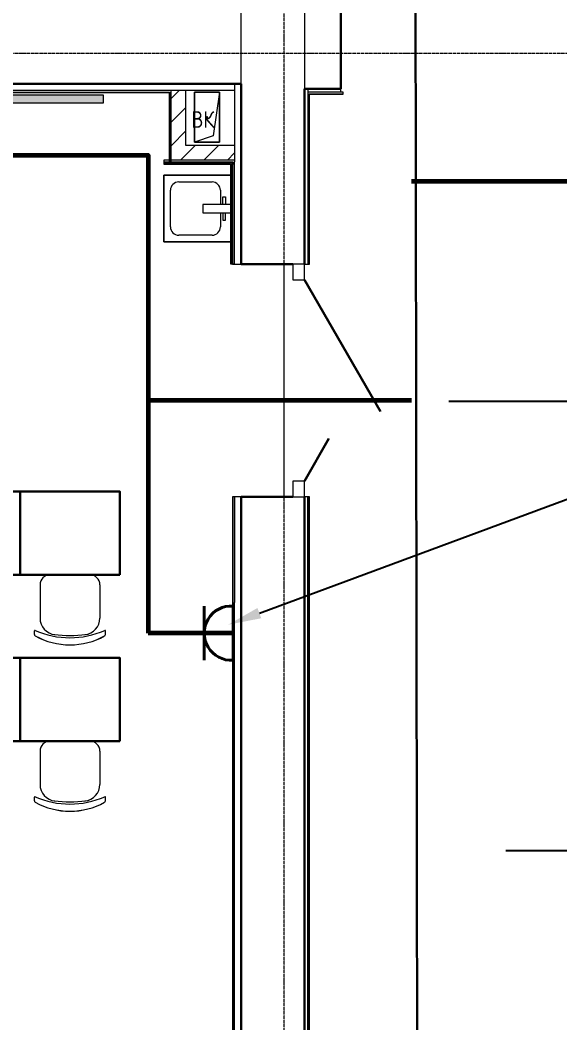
# Model space of a CAD drawing. Header units: millimetres. Extents: x -32 to 417638015, y -35 to 175284279.
# Drawn here: x 1035249 to 1038495, y 66183 to 72212 of the extents above; entities that cross this region are included whole.
import ezdxf
from ezdxf import colors
from ezdxf.entities.mleader import LeaderData, LeaderLine
from ezdxf.math import Vec2, Vec3

# ---------------------------------------------------------------- set-up
doc = ezdxf.new("R2010")
doc.units = ezdxf.units.MM
doc.linetypes.add('ADSK_Линия сетки', pattern=[25, 20, -2.5, 0, -2.5])
for name, color, linetype, lineweight in [('_ЭМ_гофра', 5, 'Continuous', 60), ('_ЭМ_ТХобщее_слой', 7, 'Continuous', 30), ('Аннотация', 7, 'Continuous', 18), ('Двери', 7, 'Continuous', 9), ('Обобщенные модели', 7, 'Continuous', 18), ('Оси', 253, 'Continuous', 9), ('Перекрытие', 7, 'Continuous', 18), ('Сантехника', 7, 'Continuous', 18), ('Стены внутренние', 7, 'Continuous', 18), ('Стены наружные', 7, 'Continuous', 18), ('Стены несущие', 7, 'Continuous', 30), ('Стены отделка', 7, 'Continuous', 30), ('Стены штриховка', 7, 'Continuous', 9), ('ТХ', 5, 'Continuous', 0), ('ШТРИХОВКА', 252, 'Continuous', 15), ('ЭМ', 5, 'Continuous', 40), ('ЭМ_Лоток 1_2', 162, 'Continuous', 30)]:
    doc.layers.add(name, color=color, linetype=linetype, lineweight=lineweight)
doc.layers.add('_ЭМ_Надписи', color=7, linetype='Continuous')
doc.layers.add('ЭОМ_Лотки рабочие', color=5, linetype='Continuous')
doc.styles.add('GOST Common_4', font='GOST_Common.ttf', dxfattribs={"width": 0.9, "height": 200})
doc.styles.add('ЭОМ', font='isocpeur.ttf', dxfattribs={"width": 0.85, "height": 250})
doc.linetypes.add('Cable in the tray', pattern='A,5,[130,ltypeshp.shx,S=1,R=0,X=0,Y=0],1.5,[130,ltypeshp.shx,S=1.5,R=90,X=0,Y=-1],1,[130,ltypeshp.shx,S=1,R=0,X=0.5,Y=0],5', length=12.5)
pattern_1 = [(45, (507.34, 158.9), (-70.7107, 70.7107), [])]

# ---------------------------------------------------------------- blocks, each defined once
blk = doc.blocks.new('Стул ученич штабелир №5-7')
at = {"color": 0, "linetype": 'ByBlock', "lineweight": -2}
for p, q in [((-120.1, 0), (120.1, 0)), ((-120.1, 0), (120.1, 0)), ((-179.9, -60), (-179.9, -260.3)), ((-179.9, -60), (-179.9, -260.3)), ((180.1, -60), (180.1, -260.3)), ((180.1, -60), (180.1, -260.3)), ((-213.4, -359), (-213.4, -337.3)), ((-213.4, -359), (-213.4, -337.3)), ((213.6, -359), (213.6, -337.3)), ((213.6, -359), (213.6, -337.3))]:
    blk.add_line(p, q, dxfattribs=at)
for centre, radius, start, end in [((-119.9, -60), 60, 90, 180), ((-119.9, -60), 60, 90, 180), ((120.1, -60), 60, 0, 90), ((120.1, -60), 60, 0, 90), ((-79.9, -260.3), 100, 180, 264.25844), ((-79.9, -260.3), 100, 180, 264.25844), ((80.1, -260.3), 100, 275.74156, 0), ((80.1, -260.3), 100, 275.74156, 0), ((-210.4, -337.3), 3, 63.89783, 180), ((-210.4, -337.3), 3, 63.89783, 180), ((-203.4, -359), 10, 180, 238.06825), ((-203.4, -359), 10, 180, 238.06825), ((0.1, 142.3), 520.8, 246.31951, 293.68049), ((0.1, 142.3), 520.8, 246.31951, 293.68049), ((0.1, 435.5), 800.4, 263.24698, 276.75302), ((0.1, 435.5), 800.4, 263.24698, 276.75302), ((203.6, -359), 10, 301.93175, 0), ((203.6, -359), 10, 301.93175, 0), ((210.6, -337.3), 3, 0, 116.10217), ((210.6, -337.3), 3, 0, 116.10217), ((0.1, 9), 430.5, 240.99166, 299.00834), ((0.1, 9), 430.5, 240.99166, 299.00834)]:
    blk.add_arc(centre, radius, start, end, dxfattribs=at)
blk = doc.blocks.new('ТХ 3 этаж')
at = {"lineweight": 0}
h = blk.add_hatch(color=8, dxfattribs=at)
h.dxf.hatch_style = 1
h.paths.add_polyline_path([(6428.6, 20034.6), (6428.6, 19984.6), (5228.6, 19984.6), (5228.6, 20034.6)])
at = {"color": 8, "lineweight": 0}
blk.add_lwpolyline([(6428.6, 20034.6), (6428.6, 19984.6), (5228.6, 19984.6), (5228.6, 20034.6), (6428.6, 20034.6)], dxfattribs=at)
at = {"color": 8}
for points in [[(6528.6, 17149.4), (5928.6, 17149.4), (5928.6, 17649.4), (6528.6, 17649.4)], [(6528.6, 16149.4), (5928.6, 16149.4), (5928.6, 16649.4), (6528.6, 16649.4)]]:
    blk.add_lwpolyline(points, close=True, dxfattribs=at)
at = {"layer": 'ТХ', "color": 8, "lineweight": 0}
for p in [(6228.6, 17149.4), (6228.6, 16149.4)]:
    blk.add_blockref('Стул ученич штабелир №5-7', p, dxfattribs=at)
blk = doc.blocks.new('План 3 этажа')
at = {"layer": 'Стены внутренние', "lineweight": 9}
h = blk.add_hatch(dxfattribs=at)
h.set_pattern_fill('FP_4', color=8, style=0, pattern_type=2)
h.set_pattern_definition(pattern_1)
h.paths.add_polyline_path([(-84.657, 19849.037), (-84.657, 20179.037), (-172.657, 20179.037), (-172.657, 19849.037)])
h = blk.add_hatch(dxfattribs=at)
h.set_pattern_fill('FP_4', color=8, style=0, pattern_type=2)
h.set_pattern_definition(pattern_1)
h.paths.add_polyline_path([(-32.657, 19761.037), (207.343, 19761.037), (207.343, 19849.037), (-172.657, 19849.037), (-172.657, 19761.037), (-64.29, 19761.037)])
at = {"layer": 'Двери', "color": 8}
for p, q in [((627.343, 19135.902), (557.343, 19135.902)), ((557.343, 19135.902), (557.343, 19040.902)), ((627.343, 19040.902), (627.343, 19135.902)), ((557.343, 19040.902), (627.343, 19040.902)), ((627.343, 17830.902), (557.343, 17830.902)), ((557.343, 17830.902), (557.343, 17735.902)), ((627.343, 17735.902), (627.343, 17830.902)), ((557.343, 17735.902), (627.343, 17735.902))]:
    blk.add_line(p, q, dxfattribs=at)
at = {"layer": 'Двери', "color": 8, "lineweight": 30}
for p, q in [((627.343, 19040.902), (1084.843, 18248.489)), ((627.343, 17830.902), (774.843, 18086.379))]:
    blk.add_line(p, q, dxfattribs=at)
at = {"layer": 'Обобщенные модели', "color": 8}
for p, q in [((-32.657, 19869.037), (-32.657, 20169.037)), ((-32.657, 20169.037), (117.343, 20169.037)), ((117.343, 20169.037), (-32.657, 20169.037)), ((-32.657, 20169.037), (-32.657, 19869.037)), ((117.343, 20169.037), (79.843, 19906.537)), ((117.343, 20169.037), (117.343, 19869.037)), ((117.343, 19869.037), (117.343, 20169.037)), ((79.843, 19906.537), (-32.657, 19869.037)), ((117.343, 19869.037), (-32.657, 19869.037)), ((-32.657, 19869.037), (117.343, 19869.037))]:
    blk.add_line(p, q, dxfattribs=at)
for start, end in [(0, 180), (120, 180), (180, 0), (240, 345), (15, 90)]:
    blk.add_arc((42.343, 20019.037), 2.5, start, end, dxfattribs=at)
at = {"layer": 'Оси', "color": 8, "linetype": 'ADSK_Линия сетки'}
for p, q in [((506.908, -3523.688), (506.908, 43515.246)), ((-10051.774, 20403.902), (56512.196, 20403.902))]:
    blk.add_line(p, q, dxfattribs=at)
at = {"layer": 'Перекрытие', "color": 8}
blk.add_line((506.908, 17735.902), (506.908, 19135.902), dxfattribs=at)
at = {"layer": 'Сантехника', "color": 8}
for p, q in [((182.343, 19669.037), (-217.657, 19669.037)), ((-217.657, 19669.037), (-217.657, 19269.037)), ((-217.657, 19669.037), (182.343, 19669.037)), ((-217.657, 19269.037), (-217.657, 19669.037)), ((-127.658, 19629.037), (72.343, 19629.037)), ((-177.658, 19359.038), (-177.658, 19579.037)), ((122.343, 19579.037), (122.343, 19494.037)), ((137.343, 19539.037), (152.343, 19539.037)), ((137.343, 19494.037), (137.343, 19539.037)), ((152.343, 19539.037), (152.343, 19494.037)), ((182.343, 19494.037), (17.33, 19494.037)), ((17.33, 19494.037), (17.33, 19444.037)), ((17.33, 19444.037), (182.343, 19444.037)), ((122.343, 19444.037), (122.343, 19359.038)), ((137.343, 19444.037), (137.343, 19399.037)), ((152.343, 19399.037), (152.343, 19444.037)), ((137.343, 19399.037), (152.343, 19399.037)), ((72.343, 19309.038), (-127.658, 19309.038)), ((-217.657, 19269.037), (182.343, 19269.037)), ((182.343, 19269.037), (-217.657, 19269.037))]:
    blk.add_line(p, q, dxfattribs=at)
for centre, start, end in [((-127.658, 19579.037), 90, 180), ((72.343, 19579.037), 0, 90), ((-127.658, 19359.038), 180, 270), ((72.343, 19359.038), 270, 0)]:
    blk.add_arc(centre, 50, start, end, dxfattribs=at)
at = {"layer": 'Стены наружные', "color": 8}
blk.add_line((207.343, 19136.037), (207.343, 19736.037), dxfattribs=at)
at = {"layer": 'Стены несущие', "color": 8}
for p, q in [((847.09, 20189.037), (847.09, 20699.037)), ((-5829.236, 20219.037), (247.343, 20219.037)), ((247.343, 20219.037), (247.343, 19135.902)), ((627.343, 20189.037), (847.09, 20189.037)), ((627.343, 19135.902), (627.343, 20189.037)), ((247.343, 19135.902), (557.343, 19135.902)), ((247.343, 17735.902), (247.343, 12143.301)), ((557.343, 17735.902), (247.343, 17735.902)), ((627.343, 17735.902), (627.343, 12143.301))]:
    blk.add_line(p, q, dxfattribs=at)
at = {"layer": 'Стены отделка', "color": 8, "lineweight": 9}
for p, q in [((207.343, 20219.037), (207.343, 19751.037)), ((207.343, 20179.037), (-5590.44, 20179.037)), ((-5578.44, 20167.037), (-184.657, 20167.037)), ((-184.657, 20167.037), (-184.657, 19749.037)), ((-172.657, 19749.037), (-172.657, 20179.037)), ((-84.657, 19849.037), (-84.657, 20179.037)), ((647.343, 20189.037), (647.343, 20189.037)), ((847.09, 20189.037), (647.343, 20189.037)), ((647.343, 20189.037), (647.343, 19135.902)), ((859.884, 20169.037), (647.343, 20169.037)), ((659.343, 19135.902), (659.343, 20157.037)), ((659.343, 20157.037), (859.884, 20157.037)), ((847.09, 20169.037), (847.09, 20189.037)), ((859.884, 20157.037), (859.884, 20169.037)), ((207.343, 19849.037), (-84.657, 19849.037)), ((207.343, 19761.037), (-217.657, 19761.037)), ((-217.657, 19761.037), (-217.657, 19736.037)), ((-217.657, 19736.037), (182.343, 19736.037)), ((-184.657, 19749.037), (-172.657, 19749.037)), ((182.343, 19736.037), (182.343, 19136.037)), ((195.343, 19736.037), (195.343, 19135.902)), ((182.343, 19136.037), (207.343, 19136.037)), ((195.343, 19135.902), (247.343, 19135.902)), ((627.343, 19135.902), (659.343, 19135.902)), ((247.343, 17735.902), (195.343, 17735.902)), ((195.343, 17735.902), (195.343, 12744.13)), ((627.343, 17735.902), (627.343, 17735.902)), ((659.343, 17735.902), (627.343, 17735.902)), ((659.343, 12113.301), (659.343, 17735.902)), ((207.343, 12119.13), (207.343, 17101.803)), ((647.343, 12123.301), (647.343, 17101.803))]:
    blk.add_line(p, q, dxfattribs=at)
at = {"layer": 'Стены штриховка', "color": 8}
for p, q in [((247.343, 20219.037), (247.343, 20729.037)), ((627.343, 20699.037), (627.343, 20189.037)), ((-5580.44, 20169.037), (-182.657, 20169.037)), ((-182.657, 20169.037), (-182.657, 19749.037)), ((657.343, 19135.902), (657.343, 20159.037)), ((657.343, 20159.037), (859.884, 20159.037)), ((-217.657, 19751.037), (197.343, 19751.037)), ((-217.657, 19745.037), (191.343, 19745.037)), ((191.343, 19745.037), (191.343, 19136.037)), ((207.343, 19736.037), (195.343, 19736.037)), ((197.343, 19751.037), (197.343, 19736.037)), ((207.343, 19135.902), (207.343, 19751.037)), ((197.343, 17735.902), (197.343, 12129.13)), ((207.343, 17735.902), (207.343, 17101.803)), ((647.343, 17101.803), (647.343, 17735.902)), ((657.343, 12111.301), (657.343, 17735.902))]:
    blk.add_line(p, q, dxfattribs=at)
at = {"layer": 'ЭОМ_Лотки рабочие'}
blk.add_blockref('ТХ 3 этаж', (-7010.895, 118.542), dxfattribs=at)
at = {"layer": 'Аннотация', "color": 8, "lineweight": 9, "insert": (-52.119, 20054.582), "char_height": 100, "width": 156.348, "attachment_point": 1, "line_spacing_factor": 1.022766, "style": 'GOST Common_4'}
blk.add_mtext('\\pxt3.6,7.2,10.8,14.4,18,21.6,25.2,28.8,32.4,36,39.6,43.2,46.8,50.4,54,57.6,61.2,64.8,68.4,72,75.6,79.2,82.8,86.4,90,93.6,97.2,100.8,104.4,108,111.6,115.2;{ВК}', dxfattribs=at)
blk = doc.blocks.new('_ЭМ_ТХ2_3 этаж_нов')
at = {"lineweight": 0}
h = blk.add_hatch(color=8, dxfattribs=at)
h.dxf.hatch_style = 1
h.paths.add_polyline_path([(5410.8, 19999.2), (5410.8, 19949.2), (4210.8, 19949.2), (4210.8, 19999.2)])
at = {"color": 8, "lineweight": 0}
blk.add_lwpolyline([(5410.8, 19999.2), (5410.8, 19949.2), (4210.8, 19949.2), (4210.8, 19999.2), (5410.8, 19999.2)], dxfattribs=at)
at = {"color": 8}
for points in [[(4910.8, 17114), (4310.8, 17114), (4310.8, 17614), (4910.8, 17614)], [(5510.8, 17114), (4910.8, 17114), (4910.8, 17614), (5510.8, 17614)], [(4910.8, 16114), (4310.8, 16114), (4310.8, 16614), (4910.8, 16614)], [(5510.8, 16114), (4910.8, 16114), (4910.8, 16614), (5510.8, 16614)]]:
    blk.add_lwpolyline(points, close=True, dxfattribs=at)
at = {"layer": 'ТХ', "color": 8, "lineweight": 0}
for p in [(5210.8, 17114), (5210.8, 16114)]:
    blk.add_blockref('Стул ученич штабелир №5-7', p, dxfattribs=at)
blk = doc.blocks.new('1м розетка IP20')
at = {"layer": 'ЭМ', "color": 5}
for p, q in [((-10.5, 162.7), (-10.5, -162.7)), ((163.1, 162.7), (163.1, -162.7)), ((-10.5, 0), (315.5, 0))]:
    blk.add_line(p, q, dxfattribs=at)
blk.add_arc((0, 0), 163.1, 266.31959, 93.68041, dxfattribs=at)

msp = doc.modelspace()

# ---------------------------------------------------------------- linework, layer by layer
at = {"layer": '_ЭМ_гофра', "linetype": 'ByBlock'}
for points in [[(1031282.6, 71399.4), (1036019.8, 71399.4), (1036019.8, 68526.3)], [(1039490.1, 71240.8), (1037602.6, 71240.8)], [(1036019.8, 69926.6), (1037602.6, 69926.6)], [(1036529.3, 68526.3), (1036019.8, 68526.3)]]:
    msp.add_lwpolyline(points, dxfattribs=at)
at = {"layer": 'ЭМ_Лоток 1_2', "linetype": 'Cable in the tray', "ltscale": 50}
msp.add_lwpolyline([(1037602.6, 88265.4), (1037642.3, 61974.4), (1084982.2, 61974.4)], dxfattribs=at)

# ---------------------------------------------------------------- block references
at = {"layer": '_ЭМ_ТХобщее_слой', "lineweight": 50}
msp.add_blockref('_ЭМ_ТХ2_3 этаж_нов', (1030337.8, 51763.2), dxfattribs=at)
at = {"layer": 'ШТРИХОВКА'}
msp.add_blockref('План 3 этажа', (1036330.9, 51609.3), dxfattribs=at)
at = {"layer": 'ЭМ', "rotation": 180}
msp.add_blockref('1м розетка IP20', (1036518.9, 68526.3), dxfattribs=at)

# ---------------------------------------------------------------- leaders
at = {"layer": '_ЭМ_Надписи', "color": 7, "ltscale": 5}
ml = msp.add_multileader_mtext('Standard', dxfattribs=at)
ml.set_content('{\\fGOST Common|b0|i0|c204|p34;\\W0.9;\\C256;3ЩРС-1\\fISOCPEUR|b0|i0|c204|p34;\\W0.85; Гр.4 Резерв\\P\\fGOST Common|b0|i0|c0|p34;\\W0.9;h=\\fGOST Common|b0|i0|c204|p34;1\\fGOST Common|b0|i0|c0|p34;.\\fGOST Common|b0|i0|c204|p34;8м}', color=1, style='ЭОМ')
ml.set_leader_properties()
ml.build(insert=Vec2(0, 0))
ml.multileader.update_dxf_attribs({"text_left_attachment_type": 6, "text_right_attachment_type": 6, "dogleg_length": 0, "arrow_head_size": 200})
ctx = ml.context
ctx.base_point, ctx.char_height, ctx.arrow_head_size, ctx.landing_gap_size, ctx.plane_origin = Vec3(1040124, 69919), 250, 200, 0, Vec3(1008653.4, 83919.3)
ctx.left_attachment, ctx.right_attachment = 6, 6
notes = []
notes.append((ctx, [(0, (1, 1, 0), (1040124, 69919), (1, 0), 0, [(0, [(1036500.2, 68577.1)], 0, [])])]))
ctx.mtext.insert, ctx.mtext.width, ctx.mtext.defined_height, ctx.mtext.flow_direction = Vec3(1040124, 70219), 2273.288, 545.6, 5
ml = msp.add_multileader_mtext('Standard', dxfattribs=at)
ml.set_content('{\\fGOST Common|b0|i0|c204|p34;\\W0.9;\\C256;3ЩРС-1\\fISOCPEUR|b0|i0|c204|p34;\\W0.85; Гр.5 Резерв\\P\\fGOST Common|b0|i0|c0|p34;\\W0.9;h=\\fGOST Common|b0|i0|c204|p34;1\\fGOST Common|b0|i0|c0|p34;.\\fGOST Common|b0|i0|c204|p34;8м}', color=1, style='ЭОМ')
ml.set_leader_properties()
ml.build(insert=Vec2(0, 0))
ml.multileader.update_dxf_attribs({"text_left_attachment_type": 6, "text_right_attachment_type": 6, "dogleg_length": 0, "arrow_head_size": 200})
ctx = ml.context
ctx.base_point, ctx.char_height, ctx.arrow_head_size, ctx.landing_gap_size, ctx.plane_origin = Vec3(1040465.8, 67217.8), 250, 200, 0, Vec3(1008655.4, 80111.7)
ctx.left_attachment, ctx.right_attachment = 6, 6
notes.append((ctx, [(0, (1, 1, 0), (1040465.8, 67217.8), (1, 0), 0, [(0, [(1036502.2, 64769.5)], 0, [])])]))
ctx.mtext.insert, ctx.mtext.width, ctx.mtext.defined_height, ctx.mtext.flow_direction = Vec3(1040465.8, 67517.8), 2273.288, 545.6, 5
for ctx, leaders in notes:
    for number, flags, end, landing, length, lines in leaders:
        leader = LeaderData()
        leader.index, (leader.has_last_leader_line, leader.has_dogleg_vector, leader.attachment_direction) = number, flags
        leader.last_leader_point, leader.dogleg_vector, leader.dogleg_length = Vec3(end), Vec3(landing), length
        for number, points, colour, breaks in lines:
            line = LeaderLine()
            line.index, line.vertices, line.color, line.breaks = number, Vec3.list(points), colors.encode_raw_color(colour), breaks
            leader.lines.append(line)
        ctx.leaders.append(leader)

doc.saveas('drawing.dxf')
